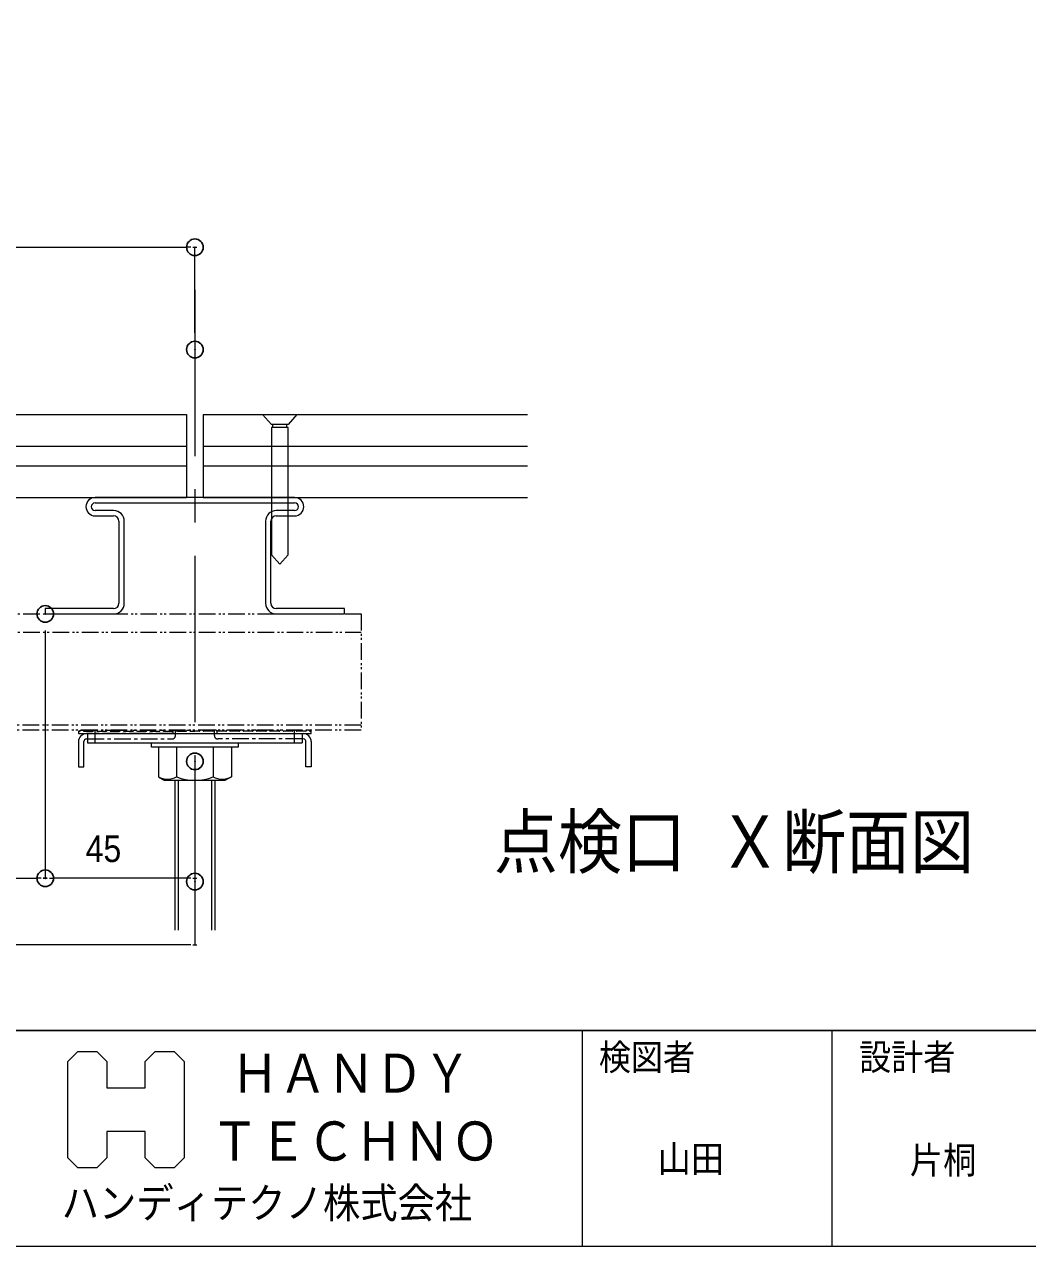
# Model space of a CAD drawing. Units: millimetres, scale not verified. Extents: x -829 to 829, y -160 to 161.
# Drawn here: x -632.3 to -572, y -160.5 to -87 of the extents above; entities that cross this region are included whole.
import ezdxf
from ezdxf.enums import TextEntityAlignment as Align

# ---------------------------------------------------------------- set-up
doc = ezdxf.new("R2010")
doc.units = ezdxf.units.MM
doc.header["$LTSCALE"] = 2
doc.header["$PDMODE"] = 32
doc.header["$PDSIZE"] = 1
doc.linetypes.add('CHAIN1', pattern=[8, 5, -1, 1, -1])
doc.linetypes.add('DOUBLE_CHAIN1', pattern=[8.8, 5, -1, 0.6, -0.6, 0.6, -1])
for name, color, linetype, lineweight in [('0-0_一般', 4, 'Continuous', 9), ('0-1_根太', 4, 'Continuous', 9), ('0-2_デッキ', 4, 'Continuous', 9), ('0-3_束', 4, 'Continuous', 9), ('0-4_寸法', 7, 'Continuous', 9), ('0-5_0', 7, 'Continuous', 9), ('0-7_文字', 4, 'Continuous', 9)]:
    doc.layers.add(name, color=color, linetype=linetype, lineweight=lineweight)
doc.layers.add('0-6_Defpoints', color=7, linetype='Continuous')
doc.styles.add('Osaka', font='')
doc.styles.add('ＭＳ ゴシック', font='')
doc.styles.get('Osaka').set_extended_font_data('Osaka')
doc.styles.get('ＭＳ ゴシック').set_extended_font_data('MS Gothic')

# ---------------------------------------------------------------- blocks, each defined once
blk = doc.blocks.new('グループ-4-1')
at = {"layer": '0-0_一般', "color": 5}
blk.add_lwpolyline([(-991.382, -262.531), (-989.089, -262.531), (-987.888, -263.741), (-987.888, -275.321), (-989.089, -276.531), (-991.382, -276.531), (-992.583, -275.32), (-992.583, -272.152), (-997.194, -272.152), (-997.193, -275.321), (-998.395, -276.531), (-1000.687, -276.531), (-1001.888, -275.321), (-1001.888, -263.741), (-1000.687, -262.531), (-998.395, -262.531), (-997.194, -263.741), (-997.194, -266.91), (-992.583, -266.91), (-992.583, -263.741)], close=True, dxfattribs=at)
at = {"layer": '0-0_一般', "color": 7, "style": 'ＭＳ ゴシック', "width": 0.9}
for s, height, p in [('ＨＡＮＤＹ', 4.707, (-982.266, -268.911)), ('ＴＥＣＨＮＯ', 4.707, (-984.694, -277.071)), ('ハンディテクノ株式会社', 3.657, (-1002.621, -283.674))]:
    blk.add_text(s, height=height, dxfattribs=at).set_placement(p, align=Align.BOTTOM_LEFT)
blk = doc.blocks.new('グループ-153-1')
at = {"layer": '0-1_根太', "color": 7, "linetype": 'DOUBLE_CHAIN1'}
for p, q in [((-6232.98, -1049.49), (-6232.98, -1119.49)), ((-6232.98, -1060.49), (-4832.98, -1060.49)), ((-4832.98, -1116.29), (-6232.98, -1116.29)), ((-4832.98, -1116.29), (-6232.98, -1116.29)), ((-4832.98, -1119.49), (-6232.98, -1119.49))]:
    blk.add_line(p, q, dxfattribs=at)
blk.add_lwpolyline([(-6232.98, -1049.49), (-4832.98, -1049.49), (-4832.98, -1119.49)], dxfattribs=at)
blk = doc.blocks.new('グループ-235-1')
at = {"layer": '0-2_デッキ', "color": 1}
for p, q in [((-6127.98, -929.49), (-6127.98, -979.49)), ((-6127.98, -979.49), (-4937.98, -979.49))]:
    blk.add_line(p, q, dxfattribs=at)
at = {"layer": '0-2_デッキ'}
for p, q in [((-6127.98, -948.49), (-4937.98, -948.49)), ((-6127.98, -960.49), (-4937.98, -960.49))]:
    blk.add_line(p, q, dxfattribs=at)
at = {"layer": '0-2_デッキ', "color": 1}
blk.add_lwpolyline([(-6127.98, -929.49), (-4937.98, -929.49), (-4937.98, -979.49)], dxfattribs=at)
blk = doc.blocks.new('グループ-236-1')
at = {"layer": '0-2_デッキ', "color": 1}
for p, q in [((-4927.98, -929.49), (-4732.98, -929.49)), ((-4927.98, -929.49), (-4927.98, -979.49)), ((-4927.98, -979.49), (-4732.98, -979.49))]:
    blk.add_line(p, q, dxfattribs=at)
at = {"layer": '0-2_デッキ'}
for p, q in [((-4927.98, -948.49), (-4732.98, -948.49)), ((-4927.98, -960.49), (-4732.98, -960.49))]:
    blk.add_line(p, q, dxfattribs=at)
blk = doc.blocks.new('_DOT')
at = {"layer": '0-5_0'}
for p, q in [((-1, 0), (-2, 0)), ((-0.5, 0), (0.5, 0))]:
    blk.add_line(p, q, dxfattribs=at)
blk = doc.blocks.new('グループ-258-1')
at = {"layer": '0-0_一般'}
for p, q in [((-4886.28, -935.56), (-4886.28, -937.36)), ((-4877.67, -937.36), (-4877.67, -935.56))]:
    blk.add_line(p, q, dxfattribs=at)
for points in [[(-4886.98, -935.56), (-4892.38, -929.49), (-4871.58, -929.49), (-4876.98, -935.56)], [(-4886.98, -937.36), (-4886.98, -1013.86), (-4881.98, -1019.49), (-4876.98, -1013.86), (-4876.98, -937.36)]]:
    blk.add_lwpolyline(points, close=True, dxfattribs=at)
blk = doc.blocks.new('グループ-304-1')
at = {"layer": '0-3_束'}
for p, q in [((-4944.98, -1149.69), (-4944.98, -1239.69)), ((-4942.98, -1149.69), (-4942.98, -1239.69)), ((-4922.98, -1149.69), (-4922.98, -1239.69)), ((-4920.98, -1149.69), (-4920.98, -1239.69))]:
    blk.add_line(p, q, dxfattribs=at)
blk = doc.blocks.new('グループ-305-1')
at = {"layer": '0-3_束'}
for p, q in [((-4958.98, -1129.69), (-4958.98, -1126.99)), ((-4906.98, -1129.69), (-4958.98, -1129.69)), ((-4954.92, -1129.69), (-4954.92, -1147.41)), ((-4911.04, -1129.69), (-4954.92, -1129.69)), ((-4943.95, -1129.69), (-4943.95, -1147.41)), ((-4922.01, -1129.69), (-4922.01, -1147.41)), ((-4911.04, -1129.69), (-4911.04, -1147.41)), ((-4906.98, -1126.99), (-4906.98, -1129.69)), ((-4954.92, -1147.41), (-4950.98, -1149.69)), ((-4914.98, -1149.69), (-4950.98, -1149.69)), ((-4911.04, -1147.41), (-4914.98, -1149.69))]:
    blk.add_line(p, q, dxfattribs=at)
for centre, radius, start, end in [((-4949.43, -1137.91), 10.97, 240.00001, 299.99999), ((-4932.98, -1122.1), 27.59, 246.57346, 293.42654), ((-4916.52, -1137.91), 10.97, 240.00001, 299.99999)]:
    blk.add_arc(centre, radius, start, end, dxfattribs=at)
blk = doc.blocks.new('グループ-306-1')
at = {"layer": '0-3_束'}
for p, q in [((-5002.98, -1120.09), (-5002.98, -1121.49)), ((-5002.28, -1120.09), (-5002.98, -1120.09)), ((-5002.98, -1121.49), (-4862.98, -1121.49)), ((-5001.68, -1119.49), (-5000.28, -1119.49)), ((-4999.68, -1120.09), (-4994.28, -1120.09)), ((-4997.48, -1121.49), (-4997.48, -1126.99)), ((-4993.68, -1119.49), (-4992.28, -1119.49)), ((-4992.98, -1126.99), (-4992.98, -1119.49)), ((-4991.68, -1120.09), (-4986.28, -1120.09)), ((-4985.68, -1119.49), (-4984.28, -1119.49)), ((-4983.68, -1120.09), (-4978.28, -1120.09)), ((-4977.68, -1119.49), (-4976.28, -1119.49)), ((-4975.68, -1120.09), (-4970.28, -1120.09)), ((-4969.68, -1119.49), (-4968.28, -1119.49)), ((-4967.68, -1120.09), (-4962.28, -1120.09)), ((-4961.68, -1119.49), (-4960.28, -1119.49)), ((-4959.68, -1120.09), (-4954.28, -1120.09)), ((-4953.68, -1119.49), (-4952.28, -1119.49)), ((-4951.68, -1120.09), (-4946.28, -1120.09)), ((-4945.68, -1119.49), (-4944.28, -1119.49)), ((-4943.68, -1120.09), (-4938.28, -1120.09)), ((-4937.68, -1119.49), (-4936.28, -1119.49)), ((-4935.68, -1120.09), (-4932.98, -1120.09)), ((-4930.28, -1120.09), (-4932.98, -1120.09)), ((-4928.28, -1119.49), (-4929.68, -1119.49)), ((-4922.28, -1120.09), (-4927.68, -1120.09)), ((-4920.28, -1119.49), (-4921.68, -1119.49)), ((-4914.28, -1120.09), (-4919.68, -1120.09)), ((-4912.28, -1119.49), (-4913.68, -1119.49)), ((-4906.28, -1120.09), (-4911.68, -1120.09)), ((-4904.28, -1119.49), (-4905.68, -1119.49)), ((-4898.28, -1120.09), (-4903.68, -1120.09)), ((-4896.28, -1119.49), (-4897.68, -1119.49)), ((-4890.28, -1120.09), (-4895.68, -1120.09)), ((-4888.28, -1119.49), (-4889.68, -1119.49)), ((-4882.28, -1120.09), (-4887.68, -1120.09)), ((-4880.28, -1119.49), (-4881.68, -1119.49)), ((-4874.28, -1120.09), (-4879.68, -1120.09)), ((-4872.28, -1119.49), (-4873.68, -1119.49)), ((-4872.98, -1126.99), (-4872.98, -1119.49)), ((-4866.28, -1120.09), (-4871.68, -1120.09)), ((-4868.47, -1121.49), (-4868.47, -1126.99)), ((-4864.28, -1119.49), (-4865.68, -1119.49)), ((-4863.68, -1120.09), (-4862.98, -1120.09)), ((-4863.58, -1120.09), (-4862.98, -1120.09)), ((-4862.98, -1121.49), (-4862.98, -1120.09)), ((-4997.48, -1126.99), (-4868.47, -1126.99))]:
    blk.add_line(p, q, dxfattribs=at)
for centre, start, end in [((-5002.28, -1119.79), 270, 0), ((-5001.68, -1119.79), 90, 180), ((-5000.28, -1119.79), 0, 90), ((-4999.68, -1119.79), 180, 270), ((-4994.28, -1119.79), 270, 0), ((-4993.68, -1119.79), 90, 180), ((-4992.28, -1119.79), 0, 90), ((-4991.68, -1119.79), 180, 270), ((-4986.28, -1119.79), 270, 0), ((-4985.68, -1119.79), 90, 180), ((-4984.28, -1119.79), 0, 90), ((-4983.68, -1119.79), 180, 270), ((-4978.28, -1119.79), 270, 0), ((-4977.68, -1119.79), 90, 180), ((-4976.28, -1119.79), 0, 90), ((-4975.68, -1119.79), 180, 270), ((-4970.28, -1119.79), 270, 0), ((-4969.68, -1119.79), 90, 180), ((-4968.28, -1119.79), 0, 90), ((-4967.68, -1119.79), 180, 270), ((-4962.28, -1119.79), 270, 0), ((-4961.68, -1119.79), 90, 180), ((-4960.28, -1119.79), 0, 90), ((-4959.68, -1119.79), 180, 270), ((-4954.28, -1119.79), 270, 0), ((-4953.68, -1119.79), 90, 180), ((-4952.28, -1119.79), 0, 90), ((-4951.68, -1119.79), 180, 270), ((-4946.28, -1119.79), 270, 0), ((-4945.68, -1119.79), 90, 180), ((-4944.28, -1119.79), 0, 90), ((-4943.68, -1119.79), 180, 270), ((-4938.28, -1119.79), 270, 0), ((-4937.68, -1119.79), 90, 180), ((-4936.28, -1119.79), 0, 90), ((-4935.68, -1119.79), 180, 270), ((-4930.28, -1119.79), 270, 0), ((-4929.68, -1119.79), 90, 180), ((-4928.28, -1119.79), 0, 90), ((-4927.68, -1119.79), 180, 270), ((-4922.28, -1119.79), 270, 0), ((-4921.68, -1119.79), 90, 180), ((-4920.28, -1119.79), 0, 90), ((-4919.68, -1119.79), 180, 270), ((-4914.28, -1119.79), 270, 0), ((-4913.68, -1119.79), 90, 180), ((-4912.28, -1119.79), 0, 90), ((-4911.68, -1119.79), 180, 270), ((-4906.28, -1119.79), 270, 0), ((-4905.68, -1119.79), 90, 180), ((-4904.28, -1119.79), 0, 90), ((-4903.68, -1119.79), 180, 270), ((-4898.28, -1119.79), 270, 0), ((-4897.68, -1119.79), 90, 180), ((-4896.28, -1119.79), 0, 90), ((-4895.68, -1119.79), 180, 270), ((-4890.28, -1119.79), 270, 0), ((-4889.68, -1119.79), 90, 180), ((-4888.28, -1119.79), 0, 90), ((-4887.68, -1119.79), 180, 270), ((-4882.28, -1119.79), 270, 0), ((-4881.68, -1119.79), 90, 180), ((-4880.28, -1119.79), 0, 90), ((-4879.68, -1119.79), 180, 270), ((-4874.28, -1119.79), 270, 0), ((-4873.68, -1119.79), 90, 180), ((-4872.28, -1119.79), 0, 90), ((-4871.68, -1119.79), 180, 270), ((-4866.28, -1119.79), 270, 0), ((-4865.68, -1119.79), 90, 180), ((-4864.28, -1119.79), 0, 90), ((-4863.68, -1119.79), 180, 270)]:
    blk.add_arc(centre, 0.3, start, end, dxfattribs=at)
blk = doc.blocks.new('グループ-307-1')
at = {"layer": '0-3_束', "color": 3, "linetype": 'CHAIN1'}
for p, q in [((-4946.48, -1121.49), (-4998.18, -1121.49)), ((-4997.48, -1124.69), (-4946.68, -1124.69)), ((-4946.18, -1119.49), (-4946.18, -1121.19)), ((-4944.68, -1122.69), (-4944.68, -1119.49))]:
    blk.add_line(p, q, dxfattribs=at)
at = {"layer": '0-3_束'}
for p, q in [((-5002.98, -1126.29), (-5002.98, -1141.49)), ((-4999.78, -1141.49), (-4999.78, -1126.29)), ((-5002.98, -1141.49), (-4999.78, -1141.49))]:
    blk.add_line(p, q, dxfattribs=at)
for radius in [4.8, 1.6]:
    blk.add_arc((-4998.18, -1126.29), radius, 90, 180, dxfattribs=at)
at = {"layer": '0-3_束', "color": 3, "linetype": 'CHAIN1'}
for centre, radius in [((-4946.68, -1122.69), 2), ((-4946.48, -1121.19), 0.3)]:
    blk.add_arc(centre, radius, 270, 0, dxfattribs=at)
blk = doc.blocks.new('グループ-308-1')
at = {"layer": '0-3_束', "color": 3, "linetype": 'CHAIN1'}
for p, q in [((-4921.28, -1122.69), (-4921.28, -1119.49)), ((-4919.78, -1119.49), (-4919.78, -1121.19)), ((-4919.48, -1121.49), (-4867.78, -1121.49)), ((-4868.47, -1124.69), (-4919.28, -1124.69))]:
    blk.add_line(p, q, dxfattribs=at)
at = {"layer": '0-3_束'}
for p, q in [((-4866.18, -1141.49), (-4866.18, -1126.29)), ((-4862.98, -1126.29), (-4862.98, -1141.49)), ((-4862.98, -1141.49), (-4866.18, -1141.49))]:
    blk.add_line(p, q, dxfattribs=at)
at = {"layer": '0-3_束', "color": 3, "linetype": 'CHAIN1'}
for centre, radius in [((-4919.28, -1122.69), 2), ((-4919.48, -1121.19), 0.3)]:
    blk.add_arc(centre, radius, 180, 270, dxfattribs=at)
at = {"layer": '0-3_束'}
for radius in [4.8, 1.6]:
    blk.add_arc((-4867.78, -1126.29), radius, 360, 90, dxfattribs=at)
blk = doc.blocks.new('グループ-309-1')
at = {"layer": '0-3_束'}
blk.add_line((-4998.18, -1124.69), (-4997.48, -1124.69), dxfattribs=at)
for name in ['グループ-306-1', 'グループ-307-1', 'グループ-308-1', 'グループ-305-1', 'グループ-304-1']:
    blk.add_blockref(name, (0, 0), dxfattribs=at)
blk = doc.blocks.new('グループ-310-1')
at = {"layer": '0-3_束'}
blk.add_blockref('グループ-309-1', (0, 0), dxfattribs=at)

msp = doc.modelspace()

# ---------------------------------------------------------------- linework, layer by layer
at = {"layer": '0-0_一般', "color": 7, "linetype": 'CHAIN1'}
msp.add_line((-622.026, -102.949), (-622.026, -132.949), dxfattribs=at)
at = {"layer": '0-0_一般', "color": 7}
for p, q in [((-598.728, -147.5), (-598.728, -160.5)), ((-583.728, -147.5), (-583.728, -160.5))]:
    msp.add_line(p, q, dxfattribs=at)
at = {"layer": '0-0_一般', "color": 5}
for points in [[(-828.728, 112.5), (-428.728, 112.5), (-428.728, -147.5), (-828.728, -147.5)], [(-828.728, -147.5), (-428.728, -147.5), (-428.728, -160.5), (-828.728, -160.5)]]:
    msp.add_lwpolyline(points, close=True, dxfattribs=at)
at = {"layer": '0-1_根太'}
for p, q in [((-617.876, -115.769), (-616.026, -115.769)), ((-626.916, -116.229), (-628.026, -116.229)), ((-628.026, -116.549), (-626.916, -116.549)), ((-616.026, -116.229), (-617.136, -116.229)), ((-617.136, -116.549), (-616.026, -116.549))]:
    msp.add_line(p, q, dxfattribs=at)
for points in [[(-616.026, -115.449), (-617.876, -115.449), (-626.176, -115.449), (-628.026, -115.449)], [(-628.026, -115.769), (-626.176, -115.769), (-617.876, -115.769)], [(-626.596, -116.869), (-626.596, -116.969), (-626.596, -121.809)], [(-626.276, -121.809), (-626.276, -116.969), (-626.276, -116.869)], [(-617.776, -116.869), (-617.776, -116.969), (-617.776, -121.809)], [(-617.456, -121.809), (-617.456, -116.969), (-617.456, -116.869)], [(-626.916, -122.129), (-631.026, -122.129), (-631.026, -122.449), (-626.916, -122.449)], [(-617.136, -122.449), (-613.026, -122.449), (-613.026, -122.129), (-617.136, -122.129)]]:
    msp.add_lwpolyline(points, dxfattribs=at)
for centre, radius, start, end in [((-628.026, -115.999), 0.55, 90, 270), ((-628.026, -115.999), 0.23, 90, 270), ((-616.026, -115.999), 0.55, 270, 90), ((-616.026, -115.999), 0.23, 270, 90), ((-626.916, -116.869), 0.64, 0, 90), ((-626.916, -116.869), 0.32, 0, 90), ((-617.136, -116.869), 0.64, 90, 180), ((-617.136, -116.869), 0.32, 90, 180), ((-626.916, -121.809), 0.32, 270, 0), ((-626.916, -121.809), 0.64, 270, 0), ((-617.136, -121.809), 0.64, 180, 270), ((-617.136, -121.809), 0.32, 180, 270)]:
    msp.add_arc(centre, radius, start, end, dxfattribs=at)
at = {"layer": '0-4_寸法'}
for p, q in [((-741.525, -100.392), (-622.526, -100.392)), ((-622.026, -105.549), (-622.026, -100.392)), ((-631.026, -123.449), (-631.026, -138.349)), ((-631.026, -123.449), (-631.026, -138.349)), ((-622.026, -132.315), (-622.026, -142.349)), ((-622.026, -137.549), (-622.026, -138.349)), ((-732.525, -138.349), (-631.526, -138.349)), ((-622.526, -138.349), (-630.525, -138.349)), ((-622.526, -142.349), (-741.525, -142.349))]:
    msp.add_line(p, q, dxfattribs=at)
at = {"layer": '0-6_Defpoints'}
for p in [(-622.026, -100.392), (-622.026, -106.549), (-631.026, -122.449), (-622.026, -131.315), (-631.026, -138.349), (-622.026, -138.549)]:
    msp.add_point(p, dxfattribs=at)

# ---------------------------------------------------------------- block references
at = {"layer": '0-0_一般'}
for name, xscale, yscale in [('グループ-258-1', 0.1, 0.1), ('グループ-4-1', 0.5, 0.5)]:
    msp.add_blockref(name, (-128.728, -17.5), dxfattribs=dict(at, xscale=xscale, yscale=yscale))
at = {"layer": '0-1_根太', "xscale": 0.1, "yscale": 0.1}
msp.add_blockref('グループ-153-1', (-128.728, -17.5), dxfattribs=at)
at = {"layer": '0-2_デッキ', "xscale": 0.1, "yscale": 0.1}
for name in ['グループ-235-1', 'グループ-236-1']:
    msp.add_blockref(name, (-128.728, -17.5), dxfattribs=at)
at = {"layer": '0-3_束', "xscale": 0.1, "yscale": 0.1}
msp.add_blockref('グループ-310-1', (-128.728, -17.5), dxfattribs=at)
at = {"layer": '0-4_寸法', "xscale": 0.2503723, "yscale": 0.2503723}
for p in [(-622.026, -100.392), (-631.026, -138.349), (-622.026, -138.349), (-622.026, -142.349)]:
    msp.add_blockref('_DOT', p, dxfattribs=at)
at = {"layer": '0-4_寸法', "xscale": 0.2503723, "yscale": 0.2503723, "rotation": 180}
msp.add_blockref('_DOT', (-631.026, -138.349), dxfattribs=at)

# ---------------------------------------------------------------- texts
at = {"layer": '0-0_一般', "color": 2, "style": 'ＭＳ ゴシック', "width": 0.9}
for s, p in [('検図者', (-597.73, -150.366)), ('設計者', (-582.078, -150.358))]:
    msp.add_text(s, height=1.569, dxfattribs=at).set_placement(p, align=Align.BOTTOM_LEFT)
at = {"layer": '0-0_一般', "color": 7, "style": 'ＭＳ ゴシック', "width": 0.9}
for s, p in [('山田', (-594.197, -156.525)), ('片桐', (-579.031, -156.602))]:
    msp.add_text(s, height=1.628, dxfattribs=at).set_placement(p, align=Align.BOTTOM_LEFT)
at = {"layer": '0-4_寸法', "style": 'Osaka', "width": 0.9}
msp.add_text('45', height=1.598, dxfattribs=at).set_placement((-628.594, -137.849), align=Align.BOTTOM_LEFT)
at = {"layer": '0-7_文字', "color": 7, "style": 'ＭＳ ゴシック', "width": 0.9}
msp.add_text('点検口 Ｘ断面図', height=3.138, dxfattribs=at).set_placement((-604.046, -138.659), align=Align.BOTTOM_LEFT)

doc.saveas('drawing.dxf')
